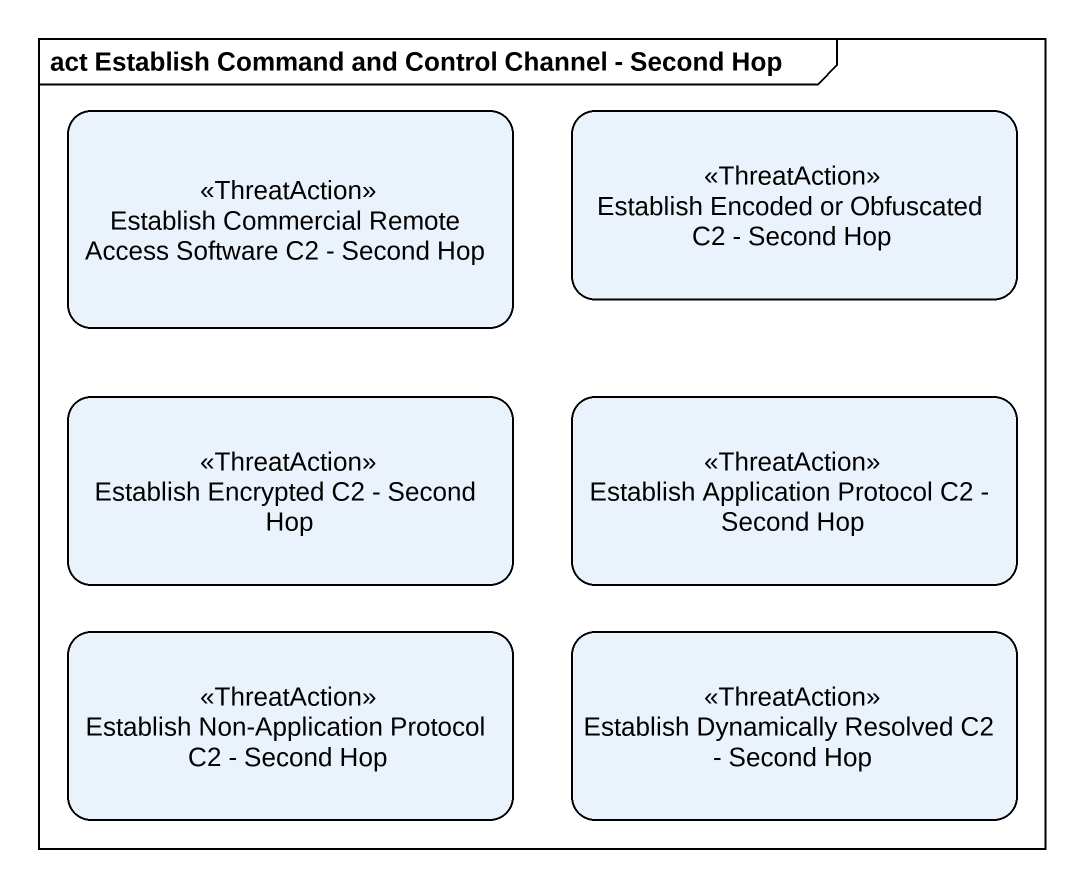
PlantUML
@startuml
mainframe act Establish Command and Control Channel - Second Hop
hide empty description
state "Establish Commercial Remote Access Software C2 - Second Hop" as Establish_Commercial_Remote <<ThreatAction>>
state "Establish Encoded or Obfuscated C2 - Second Hop" as Establish_Encoded_or <<ThreatAction>>
state "Establish Encrypted C2 - Second Hop" as Establish_Encrypted_C2 <<ThreatAction>>
state "Establish Application Protocol C2 - Second Hop" as Establish_Application <<ThreatAction>>
state "Establish Non-Application Protocol C2 - Second Hop" as Establish_Non_Application <<ThreatAction>>
state "Establish Dynamically Resolved C2 - Second Hop" as Establish_Dynamically <<ThreatAction>>
@enduml
